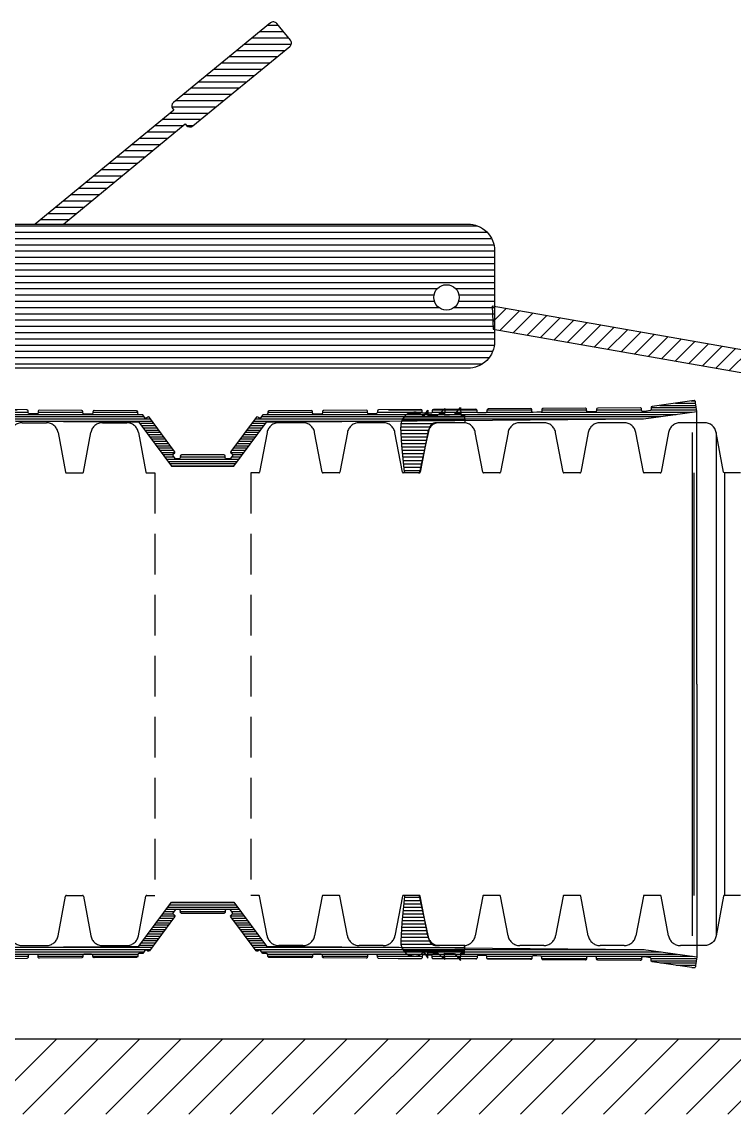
# Model space of a CAD drawing. Header units: inches. Extents: x 15 to 329, y 6 to 106.
# Drawn here: x 282.57 to 291.32, y 38.6 to 52.04 of the extents above; entities that cross this region are included whole.
import ezdxf

# ---------------------------------------------------------------- set-up
doc = ezdxf.new("R2010")
doc.units = ezdxf.units.IN
doc.header["$MEASUREMENT"] = 0
doc.linetypes.add('HIDDENX2', pattern=[0.75, 0.5, -0.25])
doc.layers.add('ARHT', color=8, linetype='Continuous')
doc.layers.add('COMM', color=7, linetype='Continuous')

# ---------------------------------------------------------------- blocks, each defined once
blk = doc.blocks.new('*X11')
at = {"color": 0, "linetype": 'Continuous'}
for p, q in [((592.2002268192466, 289.8), (594.0013293661459, 289.8)), ((592.2474293698491, 290), (592.6000396887123, 290)), ((678.3849260471194, 289.8), (680.1860285940187, 289.8)), ((679.786215724553, 290), (680.1388260437659, 290)), ((592.1145914207044, 289.2), (596.17852640101, 289.2)), ((592.1431365535518, 289.4), (596.1840594212331, 289.4)), ((592.1716816863992, 289.6), (595.4026190435791, 289.6)), ((592.5238719244941, 289), (605.9869224342184, 289)), ((593.9251616019271, 288.8), (630.4297938145882, 288.8)), ((597.0368305642885, 289.2), (601.0399019510928, 289.2)), ((601.9294733703827, 289.2), (605.9325447571873, 289.2)), ((606.7748575408388, 289), (610.8375843769863, 289)), ((606.8221161764773, 289.2), (610.819739600757, 289.2)), ((611.7027229775696, 289), (615.7167011361671, 289)), ((611.7231034132345, 289.2), (615.6869955482334, 289.2)), ((616.6055868612767, 289), (620.6087278019113, 289)), ((616.6471855372016, 289.2), (619.6221581597418, 289.2)), ((621.4982992212011, 289), (625.5013706080053, 289)), ((626.3909420272952, 289), (630.3938917645064, 289)), ((641.9564615986769, 288.8), (678.4610938113383, 288.8)), ((641.9923636484966, 289), (645.99531338597, 289)), ((646.8848848052597, 289), (650.887956192064, 289)), ((651.7775276113538, 289), (655.7806685519885, 289)), ((652.7640972535213, 289.2), (655.7390698760634, 289.2)), ((656.6695542770979, 289), (660.6835324356954, 289)), ((656.6992598653907, 289.2), (660.6631520000303, 289.2)), ((661.5486710362786, 289), (665.6113978724261, 289)), ((661.566515812508, 289.2), (665.5641392367879, 289.2)), ((666.3993329795669, 289), (679.8623834887712, 289)), ((666.4537106560779, 289.2), (670.4567820428823, 289.2)), ((671.3463534621724, 289.2), (675.3494248489767, 289.2)), ((676.2021959917696, 289.4), (680.2431188597133, 289.4)), ((676.2077290125488, 289.2), (680.2716639925605, 289.2)), ((676.9836363696862, 289.6), (680.214573726866, 289.6)), ((595.3264512793601, 288.6), (630.9616072684479, 288.6)), ((596.8653652261465, 288.4), (631.5248376587302, 288.4)), ((619.5341716427523, 288.2), (631.6729644121505, 288.2)), ((630.5757802549844, 288), (631.8210911655706, 288)), ((630.7239070084045, 287.8), (631.9692179189907, 287.8)), ((640.4170374942745, 287.8), (641.6623484048607, 287.8)), ((640.5651642476946, 288), (641.8104751582808, 288)), ((640.7132910011147, 288.2), (652.8520837705098, 288.2)), ((640.861417754535, 288.4), (675.520890187119, 288.4)), ((641.4246481448171, 288.6), (677.0598041339052, 288.6)), ((630.8720337618246, 287.6), (632.1173446724108, 287.6)), ((631.0201605152448, 287.4), (632.265471425831, 287.4)), ((631.1682872686649, 287.2), (632.4135981792512, 287.2)), ((631.316414022085, 286.9999999999999), (632.5617249326714, 287)), ((639.8245304805938, 287), (641.06984139118, 286.9999999999999)), ((639.9726572340139, 287.2), (641.2179681446003, 287.2)), ((640.1207839874342, 287.4), (641.3660948980204, 287.4)), ((640.2689107408543, 287.6), (641.5142216514405, 287.6)), ((631.4645407755053, 286.8), (632.7098516860915, 286.8)), ((631.6126675289253, 286.6), (632.8579784395116, 286.6)), ((631.7607942823455, 286.4), (633.0061051929317, 286.4)), ((631.9089210357656, 286.2), (633.154231946352, 286.2)), ((632.0570477891857, 286), (633.3023586997721, 286)), ((639.083896713493, 286), (640.3292076240793, 286)), ((639.2320234669131, 286.2), (640.4773343774995, 286.2)), ((639.3801502203333, 286.4), (640.6254611309196, 286.4)), ((639.5282769737535, 286.6), (640.7735878843398, 286.6)), ((639.6764037271736, 286.8), (640.9217146377599, 286.8)), ((632.205174542606, 285.8), (633.4504854531922, 285.8)), ((632.3533012960261, 285.6), (633.5986122066123, 285.6)), ((632.5014280494462, 285.4), (633.706468462223, 285.4)), ((632.6495548028664, 285.2), (633.5320499183271, 285.2)), ((632.7976815562865, 285.0000000000001), (633.6278888300108, 285)), ((634.19257563771, 285), (638.193679775555, 285)), ((638.6797869510423, 285.4), (639.8848273638189, 285.4)), ((638.7583665832544, 285), (639.5885738569785, 285.0000000000001)), ((638.7876432066527, 285.6), (640.032954117239, 285.6)), ((638.8542054949379, 285.2), (639.7367006103987, 285.2)), ((638.9357699600728, 285.8), (640.1810808706591, 285.8)), ((632.9458083097066, 284.8), (639.4404471035584, 284.8)), ((633.0939350631269, 284.6), (639.2923203501382, 284.6)), ((633.242061816547, 284.4), (639.1441935967181, 284.4)), ((633.3901885699672, 284.2), (638.9960668432979, 284.2)), ((633.2364596799567, 245), (639.1497957333081, 245)), ((633.3845864333769, 245.2), (639.001668979888, 245.2)), ((632.495825912856, 244), (633.7073120084498, 244)), ((632.6439526662762, 244.2), (633.5343687355793, 244.2)), ((632.7920794196964, 244.4), (633.6222866934205, 244.4)), ((632.9402061731165, 244.6), (639.4460492401486, 244.6)), ((633.0883329265366, 244.8), (639.2979224867283, 244.8)), ((634.1925370598956, 244.4), (638.1937183533691, 244.4)), ((638.6789434048153, 244), (639.890429500409, 244)), ((638.7639687198447, 244.4), (639.5941759935687, 244.4)), ((638.8518866776857, 244.2), (639.7423027469888, 244.2)), ((631.7551921457552, 243), (633.0005030563415, 243)), ((631.9033188991754, 243.2), (633.1486298097616, 243.2)), ((632.0514456525955, 243.4), (633.2967565631818, 243.4)), ((632.1995724060158, 243.6), (633.444883316602, 243.6)), ((632.3476991594359, 243.8), (633.5930100700222, 243.8)), ((638.7932453432428, 243.8), (640.0385562538291, 243.8)), ((638.9413720966629, 243.6000000000001), (640.1866830072493, 243.6)), ((639.0894988500831, 243.4), (640.3348097606695, 243.4)), ((639.2376256035034, 243.2), (640.4829365140896, 243.2)), ((639.3857523569235, 243), (640.6310632675098, 243)), ((631.0145583786544, 242), (632.2598692892408, 242)), ((631.1626851320747, 242.2), (632.4079960426609, 242.2)), ((631.3108118854948, 242.4), (632.556122796081, 242.4)), ((631.4589386389149, 242.6), (632.7042495495012, 242.6)), ((631.6070653923351, 242.8), (632.8523763029214, 242.8)), ((639.5338791103436, 242.8), (640.77919002093, 242.8)), ((639.6820058637637, 242.6), (640.9273167743501, 242.6)), ((639.830132617184, 242.4), (641.0754435277703, 242.4)), ((639.9782593706042, 242.2), (641.2235702811904, 242.2)), ((640.1263861240243, 242), (641.3716970346106, 242)), ((596.7993470067789, 241), (631.51923552214, 241)), ((618.6674257580379, 241.2), (631.6673622755601, 241.2)), ((630.5701781183941, 241.4), (631.8154890289803, 241.4)), ((630.7183048718142, 241.6), (631.9636157824004, 241.6000000000001)), ((630.8664316252343, 241.8), (632.1117425358207, 241.8)), ((640.2745128774444, 241.8), (641.5198237880307, 241.8)), ((640.4226396308645, 241.6), (641.6679505414509, 241.6)), ((640.5707663842848, 241.4), (641.8160772948711, 241.4)), ((640.718893137705, 241.2), (653.7188296552265, 241.2)), ((640.8670198911251, 241), (675.5869084064863, 241)), ((592.1156709943095, 240.2), (596.1750230856736, 240.2)), ((592.1442161271568, 240), (596.1832514010496, 240)), ((592.4708753118343, 240.4), (605.9755818176758, 240.4)), ((593.8721649892677, 240.6), (630.4221666138238, 240.6)), ((595.2734546667008, 240.8), (630.9560051318576, 240.8)), ((597.0368965741134, 240.2), (601.0399679609178, 240.2)), ((601.9295393802076, 240.2), (605.9326107670123, 240.2)), ((606.784259570993, 240.4), (610.8338075990044, 240.4)), ((606.822406451735, 240.2), (610.8170494302278, 240.2)), ((611.7059684741811, 240.4), (615.716227718416, 240.4)), ((611.7266287198798, 240.2), (615.6791545362647, 240.2)), ((616.6057224249316, 240.4), (620.6087938117364, 240.4)), ((616.6575384465066, 240.2), (618.7554122750282, 240.2)), ((621.498365231026, 240.4), (625.5014366178303, 240.4)), ((626.3910080371202, 240.4), (630.3933449814963, 240.4)), ((641.4302502814073, 240.8), (677.1128007465644, 240.8)), ((641.9640887994412, 240.6), (678.5140904239973, 240.6)), ((641.9929104315055, 240.4), (645.995247376145, 240.4)), ((646.8848187954347, 240.4), (650.8878901822391, 240.4)), ((651.7774616015288, 240.4), (655.7805329883332, 240.4)), ((653.6308431382349, 240.2), (655.7287169667584, 240.2)), ((656.6700276948488, 240.4), (660.6802869388033, 240.4)), ((656.7071008770001, 240.2), (660.6596266936792, 240.2)), ((661.5524478142606, 240.4), (665.601995842272, 240.4)), ((661.5692059830371, 240.2), (665.56384896153, 240.2)), ((666.4106735955892, 240.4), (679.9153801014305, 240.4)), ((666.4536446462529, 240.2), (670.4567160330573, 240.2)), ((671.3462874523473, 240.2), (675.3493588391516, 240.2)), ((676.2030040122155, 240), (680.2420392861081, 240)), ((676.2112323275915, 240.2), (680.2705844189555, 240.2)), ((592.1727612600042, 239.8), (595.3496224309202, 239.8)), ((592.2013063928516, 239.6), (593.9483327534867, 239.6)), ((592.2548232911971, 239.4), (592.5470430760528, 239.4)), ((677.036632982345, 239.8), (680.2134941532609, 239.8)), ((678.4379226597786, 239.6), (680.1849490204136, 239.6)), ((679.8392123372123, 239.4), (680.1314321220677, 239.4))]:
    blk.add_line(p, q, dxfattribs=at)
blk = doc.blocks.new('*X12')
at = {"color": 0, "linetype": 'Continuous'}
for p, q in [((866.4263869944645, 250.8), (867.9016652881054, 250.8)), ((866.4910112335351, 251.1), (867.8723022026696, 251.1)), ((866.2325142772524, 249.8999999999999), (867.989754544413, 249.9)), ((866.2971385163231, 250.2), (867.9603914589773, 250.2)), ((866.3617627553938, 250.5), (867.9310283735413, 250.5)), ((866.038066168305, 249), (868.0778438007208, 249)), ((866.1032657991111, 249.3), (868.0484807152849, 249.3)), ((866.1678900381818, 249.6), (868.0191176298489, 249.6)), ((865.7660062904256, 247.8), (868.1591980197446, 247.8)), ((865.8340212598955, 248.1), (868.1404513369068, 248.1)), ((865.9020362293654, 248.4), (868.121704654069, 248.4)), ((865.9700511988352, 248.7), (868.1029579712313, 248.7)), ((865.3808588503813, 246.9), (868.1788478224968, 246.9)), ((865.6236460577604, 247.2), (868.1966913854202, 247.2)), ((865.6979913209558, 247.5), (868.1779447025824, 247.5)), ((862.4938086048602, 246.6), (868.089154528729, 246.6)), ((862.5028686810166, 246.3), (867.9092122840851, 246.3)), ((862.8401880595768, 246), (863.3470907546064, 246)), ((864.289477660638, 246), (864.7607369809999, 246)), ((865.7765161496269, 246), (865.9928749905215, 246)), ((866.4206246597435, 246), (867.5730120379695, 246)), ((862.8494864799696, 245.7), (863.0820155253888, 245.7)), ((864.2792452355018, 245.7), (864.4459899531406, 245.7)), ((865.7804417857075, 245.7), (865.8003052217961, 245.7))]:
    blk.add_line(p, q, dxfattribs=at)
blk = doc.blocks.new('*X10')
at = {"color": 0, "linetype": 'Continuous'}
for p, q in [((829.1958044538393, 315), (830.3882933066907, 315)), ((827.4905834886537, 313.6), (831.5377044622044, 313.6)), ((828.3431939712465, 314.3), (830.9629988844474, 314.3)), ((825.7853625234682, 312.2), (831.1435300408868, 312.2)), ((826.637973006061, 312.9), (831.8456923816676, 312.9)), ((824.9327520408755, 311.5), (830.2909195582941, 311.5)), ((823.22753107569, 310.1), (828.5856985931085, 310.1)), ((824.0801415582825, 310.8), (829.4383090757012, 310.8)), ((821.5223101105043, 308.7), (826.880477627923, 308.7)), ((822.3749205930972, 309.4), (827.7330881105157, 309.4)), ((820.6696996279117, 308), (826.0278671453303, 308)), ((818.9644786627262, 306.6), (824.3226461801447, 306.6)), ((819.8170891453188, 307.3), (825.1752566627375, 307.3)), ((818.3624098334799, 305.2), (822.6174252149593, 305.2)), ((818.528165903079, 305.9), (823.4700356975519, 305.9)), ((816.6571888682944, 303.8), (819.8090521138347, 303.8)), ((817.5097993508872, 304.5), (821.7648147323664, 304.5)), ((820.1772626506418, 303.8), (820.9122042497736, 303.8)), ((815.8045783857017, 303.1), (818.9564416312421, 303.1)), ((814.0993574205162, 301.7), (817.2512206660566, 301.7)), ((814.9519679031089, 302.4), (818.1038311486492, 302.4)), ((812.3941364553306, 300.3), (815.545999700871, 300.3)), ((813.2467469379233, 301), (816.3986101834637, 301)), ((810.6889154901452, 298.9), (813.8407787356855, 298.9)), ((811.5415259727379, 299.6), (814.6933892182783, 299.6)), ((809.8363050075525, 298.2), (812.9881682530928, 298.2)), ((808.1310840423668, 296.8), (811.2829472879072, 296.8)), ((808.9836945249596, 297.5), (812.1355577705001, 297.5)), ((806.4258630771814, 295.4), (809.5777263227217, 295.4)), ((807.278473559774, 296.1), (810.4303368053145, 296.1)), ((804.720642111996, 294), (807.8725053575363, 294)), ((805.5732525945887, 294.7), (808.725115840129, 294.7)), ((803.868031629403, 293.3), (807.0198948749435, 293.3))]:
    blk.add_line(p, q, dxfattribs=at)
blk = doc.blocks.new('*X14')
at = {"color": 0, "linetype": 'Continuous'}
for p, q in [((859.3239428943683, 301.7453918139425), (857.5971814896401, 303.4721532186707)), ((859.972614384567, 302.5109338861168), (858.8004691108722, 303.6830791598117)), ((860.0338597498378, 303.8639020832192), (860.0037567321043, 303.8940051009527)), ((854.5108777976731, 300.9016026611457), (852.7840310047117, 302.6284494541069)), ((855.7141440718468, 301.1125499493448), (853.9873186259435, 302.8393753952478)), ((856.9174103460207, 301.3234972375441), (855.1906062471757, 303.0503013363888)), ((858.1206766201946, 301.5344445257433), (856.3938938684078, 303.2612272775297)), ((848.4945464268036, 299.8468662201496), (846.7675928985509, 301.5738197484021)), ((849.6978127009775, 300.0578135083488), (847.970880519783, 301.784745689543)), ((850.9010789751513, 300.268760796548), (849.1741681410151, 301.995671630684)), ((852.1043452493253, 300.4797080847472), (850.3774557622472, 302.206597571825)), ((853.3076115234992, 300.6906553729464), (851.5807433834793, 302.4175235129659)), ((842.4782150559344, 298.7921297791535), (840.7511547923903, 300.5191900426973)), ((843.681481330108, 299.0030770673526), (841.9544424136224, 300.7301159838382)), ((844.8847476042819, 299.2140243555519), (843.1577300348545, 300.9410419249792)), ((846.0880138784559, 299.4249716437511), (844.3610176560866, 301.1519678661202)), ((847.2912801526297, 299.6359189319504), (845.5643052773188, 301.3628938072611)), ((837.6651499592385, 297.9483406263566), (835.9380043074615, 299.6754862781334)), ((838.8684162334126, 298.1592879145558), (837.1412919286937, 299.8864122192744)), ((840.0716825075865, 298.370235202755), (838.344579549926, 300.0973381604153)), ((841.2749487817604, 298.5811824909542), (839.5478671711581, 300.3082641015563)), ((831.6488185883693, 296.8936041853605), (829.921566201301, 298.6208565724286)), ((832.8520848625432, 297.1045514735596), (831.124853822533, 298.8317825135696)), ((834.0553511367169, 297.3154987617589), (832.3281414437652, 299.0427084547106)), ((835.2586174108908, 297.5264460499581), (833.5314290649973, 299.2536343958515)), ((836.4618836850647, 297.7373933381573), (834.7347166862294, 299.4645603369924)), ((825.6324872174999, 295.8388677443644), (823.9051280951404, 297.5662268667238)), ((826.8357534916739, 296.0498150325636), (825.1084157163725, 297.7771528078648)), ((828.0390197658478, 296.2607623207629), (826.3117033376046, 297.9880787490058)), ((829.2422860400217, 296.471709608962), (827.5149909588367, 298.1990046901468)), ((830.4455523141954, 296.6826568971613), (828.7182785800688, 298.4099306312877)), ((820.8194221208045, 294.9950785915675), (819.0919776102119, 296.72252310216)), ((822.0226883949783, 295.2060258797667), (820.2952652314439, 296.9334490433009)), ((823.2259546691522, 295.4169731679659), (821.498552852676, 297.1443749844419)), ((824.4292209433261, 295.6279204561652), (822.7018404739081, 297.3553009255829)), ((814.8030907499351, 293.9403421505714), (813.0755395040511, 295.6678933964552)), ((816.006357024109, 294.1512894387707), (814.2788271252832, 295.8788193375962)), ((817.2096232982828, 294.3622367269699), (815.4821147465153, 296.0897452787371)), ((818.4128895724566, 294.5731840151691), (816.6854023677474, 296.3006712198781)), ((819.6161558466305, 294.7841313033683), (817.8886899889798, 296.511597161019)), ((811.1932919274133, 293.3075002859737), (809.4656766403547, 295.0351155730323)), ((812.3965582015871, 293.518447574173), (810.6689642615868, 295.2460415141733)), ((813.599824475761, 293.7293948623722), (811.8722518828189, 295.4569674553142)), ((809.9900256532394, 293.0965529977745), (809.2438072955138, 293.8427713555001))]:
    blk.add_line(p, q, dxfattribs=at)
blk = doc.blocks.new('*X13')
at = {"color": 0, "linetype": 'Continuous'}
for p, q in [((862.494292392383, 293.7), (868.0820961071781, 293.7)), ((862.5033524685393, 294), (867.8962620983439, 294)), ((862.8406845741414, 294.3), (863.3329363384297, 294.3)), ((862.8499829945343, 294.6), (863.0678611092121, 294.6)), ((864.2786988472018, 294.6), (864.4291831755482, 294.6)), ((864.288931272338, 294.3), (864.7439302034074, 294.3)), ((865.7767257696921, 294.3), (865.9825922015273, 294.3)), ((865.7806514057728, 294.6), (865.7900224328021, 294.6)), ((866.4461318024704, 294.3), (867.5466984076121, 294.3)), ((865.3549289636436, 293.4), (868.1759542035027, 293.4)), ((865.6172213032925, 293.1), (868.197460668086, 293.1)), ((865.6943594758116, 292.8), (868.1789457329374, 292.8)), ((865.7623744452814, 292.5), (868.1601990500998, 292.5)), ((865.8303894147512, 292.2), (868.1414523672619, 292.2)), ((865.898404384221, 291.9), (868.1227056844242, 291.9)), ((865.966419353691, 291.6), (868.1039590015863, 291.6)), ((866.0344343231608, 291.3), (868.0794117229016, 291.3)), ((866.0998150112816, 291), (868.0500486374657, 291)), ((866.1644392503524, 290.7), (868.0206855520299, 290.7)), ((866.229063489423, 290.4), (867.9913224665939, 290.4)), ((866.2936877284936, 290.1), (867.9619593811581, 290.1)), ((866.3583119675643, 289.8), (867.9325962957223, 289.8)), ((866.422936206635, 289.5), (867.9032332102864, 289.5)), ((866.4875604457056, 289.2), (867.8738701248504, 289.2))]:
    blk.add_line(p, q, dxfattribs=at)
blk = doc.blocks.new('*X9')
at = {"color": 0, "linetype": 'Continuous'}
for p, q in [((790.3565141461053, 291.9), (853.6804888596769, 291.9)), ((791.4121496199003, 292.6), (852.6248533858817, 292.6)), ((789.5862556096238, 290.5), (854.4507473961584, 290.5)), ((789.8483942446436, 291.2), (854.1886087611384, 291.2)), ((789.5049024355649, 289.8), (854.5321005702173, 289.8)), ((789.5049024355649, 289.1), (854.5321005702173, 289.1)), ((789.5049024355649, 288.4), (854.5321005702173, 288.4)), ((789.5049024355649, 287.7), (854.5321005702173, 287.7)), ((789.5049024355649, 287), (854.5321005702173, 287)), ((789.5049024355649, 286.3), (854.5321005702173, 286.3)), ((789.5049024355649, 285.6), (793.8505200360604, 285.6)), ((795.8918922120312, 285.6), (848.1451107937509, 285.6)), ((850.1864829697216, 285.6), (854.5321005702173, 285.6)), ((789.5049024355649, 284.9), (793.4840345132444, 284.9)), ((789.5049024355649, 284.2), (793.5196551389107, 284.2)), ((796.2227571091809, 284.2), (847.8142458966012, 284.2)), ((796.2583777348472, 284.9), (847.7786252709349, 284.9)), ((850.5173478668713, 284.2), (854.5321005702173, 284.2)), ((850.5529684925376, 284.9), (854.5321005702173, 284.9)), ((789.5049024355649, 283.5), (794.0056802416909, 283.5)), ((795.7367320064006, 283.5), (848.3002709993814, 283.5)), ((850.0313227640911, 283.5), (854.5321005702173, 283.5)), ((789.5049024355649, 282.8), (854.5321005702173, 282.8)), ((789.5049024355649, 282.1), (854.5321005702173, 282.1)), ((789.5049024355648, 281.4), (854.5321005702173, 281.4)), ((789.5049024355648, 280.7), (854.5321005702173, 280.7)), ((789.5049024355648, 280), (854.5321005702173, 280)), ((789.5328067062336, 279.3), (854.5041962995483, 279.3)), ((789.7171005807613, 278.6), (854.3199024250206, 278.6)), ((790.1110926396572, 277.9), (853.9259103661248, 277.9)), ((790.8590556941213, 277.2), (853.1779473116607, 277.2))]:
    blk.add_line(p, q, dxfattribs=at)

msp = doc.modelspace()

# ---------------------------------------------------------------- hatches: boundary and pattern name
at = {"layer": 'ARHT', "linetype": 'Continuous'}
h = msp.add_hatch(dxfattribs=at)
h.set_pattern_fill('_U', color=256, scale=0.3603484995162736, angle=225, style=0, pattern_type=0)
h.set_pattern_definition([(225, (13.35774974658972, -33.90651436250541), (0.2548048675983544, -0.2548048675983544), [])])
h.paths.add_polyline_path([(265.6839249614484, 39.52691418255402), (265.6839249614484, 38.60491715575214), (302.366792256029, 38.60491715575214), (302.366792256029, 39.52691418255402)])

# ---------------------------------------------------------------- linework, layer by layer
for p, q in [((290.8049286864021, 46.9887328737543), (290.8049286864021, 40.79768746818245)), ((291.0988463250617, 46.9887328737543), (291.0988463250617, 40.79768746818245)), ((290.8235962710598, 46.49135486479221), (290.8235962710598, 41.29506546641571)), ((291.2017041806203, 46.49135486479221), (291.2017041806203, 41.29506546641571))]:
    msp.add_line(p, q, dxfattribs=at)
at = {"layer": 'COMM'}
for q in [(290.8606349328974, 47.24719306911709), (290.8606349328974, 40.53922727550187)]:
    msp.add_line((290.8606349328974, 43.89321016694506), q, dxfattribs=at)
at = {"layer": 'COMM', "linetype": 'HIDDENX2'}
for p, q in [((284.1988010529441, 46.49135486479221), (284.1988010529441, 41.29506546641571)), ((285.3779279772215, 46.49135486479221), (285.3779279772215, 41.29506546641571))]:
    msp.add_line(p, q, dxfattribs=at)
at = {"layer": 'COMM'}
for points in [[(282.7277915839106, 49.55144262935594), (283.0749967763576, 49.55144262935594), (284.5742362592385, 50.78233019556581), (284.5882163993285, 50.76530217017707, 0.4142135623730693), (284.6657367888855, 50.75768247838791), (285.8576980403837, 51.73629216398854, 0.4142135623730951), (285.8653177348551, 51.81381255086328), (285.6975560752327, 52.01814876165074, 0.4142135623731015), (285.6200356856758, 52.02576846685095), (284.4280744395419, 51.04715877856812, 0.4142135623730869), (284.4204547397062, 50.96963839169338), (284.4344348744318, 50.95261036630464)], [(288.0446732953981, 47.77812166388558), (281.5423132745167, 47.77812166388558, -0.4142135623730981), (281.2118371484416, 48.10859779264285), (281.2118371484416, 49.22096650059866, -0.4142135623730951), (281.5423132745167, 49.55144262935594), (288.0446732953981, 49.55144262935594, -0.4142135623730948), (288.3751494268376, 49.22096650059866), (288.3751494268376, 48.10859779264285, -0.4142135623730951)]]:
    msp.add_lwpolyline(points, format="xyb", close=True, dxfattribs=at)
msp.add_lwpolyline([(288.3454509947497, 48.54157376106372), (288.3582021520335, 48.25988867993918), (295.3191200450913, 47.0395546754764), (295.3660290751712, 47.31092697943933)], close=True, dxfattribs=at)
for points in [[(284.787865302341, 46.5753702154321), (285.1710717264584, 46.57341578360027), (285.5725027362282, 47.11542591686717), (290.2009079942915, 47.15581739629978), (290.2998118231509, 47.16714920903916), (290.8606349328974, 47.24719306911709), (290.8454915026643, 47.353294734614), (290.8433281562546, 47.36845211769831, 0.4142135623731734), (290.8260074321249, 47.38144615705503), (290.3106564555381, 47.30789234425313, 0.4142135623729508), (290.297662424228, 47.2905716093946), (290.2998257706378, 47.2754142289925, -0.4142135623731694), (290.2868317393277, 47.25809350754502), (290.2413595900748, 47.2516034629512), (290.1955979124519, 47.24764047499181, -0.4142135623731694), (290.1801538977834, 47.26281726117615), (290.1800202862236, 47.27812766696696, 0.414213562373095), (290.1645762715552, 47.29330445315128), (289.6440225765912, 47.28876165475135, 0.414213562373095), (289.628845790407, 47.27331764276508), (289.6289794019668, 47.25800723965648, -0.4142135623730951), (289.613802610418, 47.24256321694137), (289.5678714010922, 47.24216238762619), (289.5219401864019, 47.24176154489995, -0.4142135623730209), (289.5064961770979, 47.25693834181311), (289.506362565538, 47.27224874760393, 0.4142135623730951), (289.4909185508696, 47.28742553378825), (288.9703648559056, 47.28288273538833, 0.4142135623730951), (288.9551880643569, 47.26743871267322), (288.9553216759168, 47.25212830956461, -0.4142135623730951), (288.9401448843681, 47.23668429757834), (288.8942136750422, 47.23628346826316), (288.8482824710808, 47.23588262553692, -0.4142135623730951), (288.8328384564123, 47.25105941440346), (288.832704839488, 47.26636981751207, 0.414213562373095), (288.8172608248196, 47.28154661442523), (288.2967071352201, 47.27700380529646, 0.4142135623730951), (288.2815303436714, 47.2615597959924), (288.2816639552312, 47.24624939020158, -0.4142135623730951), (288.2664871636825, 47.23080538089753), (288.2205559543567, 47.2304045381713), (288.1746247450309, 47.23000370885611, -0.4142135623730951), (288.1591807303623, 47.24518049504043), (288.1590471241669, 47.26049089814904, 0.414213562373095), (288.1436031094984, 47.27566768701558), (287.6230494091701, 47.27112488861565, 0.4142135623730951), (287.6078726229858, 47.25568087662938), (287.6080062345457, 47.24037047352077, -0.4142135623730951), (287.5928294429969, 47.22492645080566), (287.5468982336711, 47.22452561880826), (287.5009670297097, 47.22412478949308, -0.4142135623730951), (287.4855230096768, 47.2393015756774), (287.4853893981169, 47.25461198146822, 0.414213562373095), (287.4699453834485, 47.26978876765255), (286.9493916884846, 47.26524596925262, 0.4142135623729465), (286.9342148969358, 47.24980194653751), (286.9343485084956, 47.23449154342891, -0.4142135623731694), (286.9191717169469, 47.21904753144264), (286.8732405129855, 47.21864670212745), (286.8273093036597, 47.21824585940122, -0.4142135623731694), (286.8118652889912, 47.23342265631437), (286.8117316774313, 47.24873305137636, 0.4142135623731694), (286.7962876627629, 47.26390984828952), (286.275733967799, 47.25936703916076, 0.414213562373095), (286.2605571762502, 47.24392302717449), (286.2606907878101, 47.22861262406588, -0.4142135623731694), (286.2455140016258, 47.21316861207961), (286.1995827869355, 47.21276777203558), (286.1536515776097, 47.21236694003819, -0.4142135623731322), (286.1382075683057, 47.22754372890473), (286.1380739567458, 47.24285413201333, 0.414213562373095), (286.1226299420773, 47.25803092892649), (285.602076241749, 47.25348811979773, 0.4142135623730579), (285.5868994555647, 47.23804411049367), (285.5870330671245, 47.22273370470285, -0.4142135623732067), (285.5718562755758, 47.20728969539879), (285.52592506625, 47.20688885267256), (285.4985870585614, 47.16997721220727, -0.4142135623730951), (285.4771705047065, 47.16678599770541), (285.4648666218692, 47.17589866872306, 0.4142135623730578), (285.4434500626498, 47.1727074542212), (285.1336192641429, 46.75437545652827, 0.4142135623730951), (285.1368104759625, 46.73295890267331), (285.1491143587997, 46.72384623433786, -0.4142135623731694), (285.1523055706194, 46.70242967780069), (285.1249675575664, 46.6655180373354), (285.0790351948908, 46.66575230415297, -0.4142135623731326), (285.0638025007417, 46.68114116723969), (285.0638805852105, 46.69645195926861, 0.4142135623730951), (285.0486478910615, 46.71184083576637), (284.7883645150828, 46.71316833074527), (284.5280811391041, 46.71184083576637, 0.4142135623730951), (284.5128484449551, 46.69645195926861), (284.512926529424, 46.68114116723969, -0.4142135623731325), (284.4976938352749, 46.66575230415297), (284.4517614725992, 46.6655180373354), (284.4244234595463, 46.70242967780069, -0.4142135623731694), (284.4276146767303, 46.72384623433786), (284.4399185542032, 46.73295890267331, 0.4142135623730951), (284.4431097660229, 46.75437545652827), (284.1332789675159, 47.1727074542212, 0.4142135623730578), (284.111862413661, 47.17589866872306), (284.0995585308236, 47.16678599770541, -0.4142135623730951), (284.0781419716042, 47.16997721220727), (284.0508039639157, 47.20688885267256), (284.0048727545898, 47.20728969539879, -0.4142135623732067), (283.9896959630411, 47.22273370470285), (283.989829574601, 47.23804411049367, 0.4142135623730581), (283.9746527884166, 47.25348811979773), (283.4540990934528, 47.25803092892649, 0.4142135623730951), (283.4386550734199, 47.24285413201333), (283.43852146186, 47.22754372890473, -0.4142135623731322), (283.423077452556, 47.21236694003819), (283.3771462432301, 47.21276777203558), (283.3312150339042, 47.21316861207961, -0.4142135623731694), (283.3160382423555, 47.22861262406588), (283.3161718592798, 47.24392302717449, 0.4142135623730951), (283.3009950623667, 47.25936703916076), (282.7804413674028, 47.26390984828952, 0.4142135623731694), (282.7649973580987, 47.24873305137636), (282.7648637465389, 47.23342265631437, -0.4142135623731694), (282.749419726506, 47.21824585940122), (282.7034885225445, 47.21864670212745), (282.6575573132187, 47.21904753144264, -0.4142135623731694), (282.64238052167, 47.23449154342891), (282.6425141332298, 47.24980194653751, 0.4142135623729462), (282.6273373416811, 47.26524596925262), (282.1067836467172, 47.26978876765255, 0.4142135623730951)], [(291.3984162954314, 46.49135486479221), (291.3000602380259, 46.49135486479221), (291.2017041806203, 46.49135486479221, -0.3609113025726384), (291.1903356269818, 46.50078992660462), (291.0988463250617, 46.9887328737543, 0.3609113025726389), (290.9548446545819, 47.10824364240636), (290.8606349328974, 47.10824364240636, 0.3609113025726453)], [(291.3984162954314, 41.29506546641571), (291.3000602380259, 41.29506546641571), (291.2017041806203, 41.29506546641571, 0.3609113025726384), (291.1903356269818, 41.2856304046033), (291.0988463250617, 40.79768746818245, -0.3609113025726389), (290.9548446545819, 40.67817668880155), (290.8606349328974, 40.67817668880155, -0.3609113025726453)], [(284.787865302341, 41.21105012650465), (285.1710717264584, 41.21300454760765), (285.5725027362282, 40.67099441702296), (290.2009079942915, 40.63060293490813), (290.2998118231509, 40.61927112216875), (290.8606349328974, 40.53922727550187), (290.8454915026643, 40.43312559659391), (290.8433281562546, 40.4179682135096, -0.4142135623731734), (290.8260074321249, 40.40497418488172), (290.3106564555381, 40.47852799768362, -0.4142135623729508), (290.297662424228, 40.49584872181331), (290.2998257706378, 40.51100610221541, 0.4142135623731694), (290.2868317393277, 40.52832683439173), (290.2413595900748, 40.53481687898554), (290.1955979124519, 40.53877986694494, 0.4142135623731694), (290.1801538977834, 40.52360307003178), (290.1800202862236, 40.508292677652, -0.414213562373095), (290.1645762715552, 40.49311587805663), (289.6440225765912, 40.4976586871854, -0.414213562373095), (289.628845790407, 40.51310269917167), (289.6289794019668, 40.52841310228027, 0.4142135623730951), (289.613802610418, 40.54385711426654), (289.5678714010922, 40.54425795431057), (289.5219401864019, 40.54465878630796, 0.4142135623730209), (289.5064961770979, 40.52948200012364), (289.506362565538, 40.51417159433282, -0.4142135623730951), (289.4909185508696, 40.49899479741966), (288.9703648559056, 40.50353760654842, -0.4142135623730951), (288.9551880643569, 40.51898161853469), (288.9553216759168, 40.5342920216433, 0.4142135623730951), (288.9401448843681, 40.54973603362957), (288.8942136750422, 40.55013687367359), (288.8482824710808, 40.55053770567098, 0.4142135623730951), (288.8328384564123, 40.53536091948666), (288.832704839488, 40.52005051369584, -0.414213562373095), (288.8172608248196, 40.50487372751152), (288.2967071352201, 40.50941652591145, -0.4142135623730951), (288.2815303436714, 40.52486054594434), (288.2816639552312, 40.54017094100633, 0.4142135623730951), (288.2664871636825, 40.55561496103923), (288.2205559543567, 40.55601579303662), (288.1746247450309, 40.55641663576285, 0.4142135623730951), (288.1591807303623, 40.54123983616748), (288.1590471241669, 40.52592943305887, -0.414213562373095), (288.1436031094984, 40.51075264687454), (287.6230494091701, 40.51529545600331, -0.4142135623730951), (287.6078726229858, 40.53073946530737), (287.6080062345457, 40.54604987109819, 0.4142135623730951), (287.5928294429969, 40.56149388040225), (287.5468982336711, 40.56189472312848), (287.5009670297097, 40.56229555244366, 0.4142135623730951), (287.4855230096768, 40.54711876625935), (287.4853893981169, 40.53180836315074, -0.414213562373095), (287.4699453834485, 40.51663156355536), (286.9493916884846, 40.52117437268413, -0.4142135623729465), (286.9342148969358, 40.5366183846704), (286.9343485084956, 40.55192878777901, 0.4142135623731694), (286.9191717169469, 40.56737279976528), (286.8732405129855, 40.5677736398093), (286.8273093036597, 40.56817447180669, 0.4142135623731694), (286.8118652889912, 40.55299768562237), (286.8117316774313, 40.53768727983155, -0.4142135623731694), (286.7962876627629, 40.52251049364723), (286.275733967799, 40.52705329204716, -0.414213562373095), (286.2605571762502, 40.54249730403343), (286.2606907878101, 40.55780770714203, 0.4142135623731694), (286.2455140016258, 40.57325172985714), (286.1995827869355, 40.57365255917232), (286.1536515776097, 40.57405340189855, 0.4142135623731322), (286.1382075683057, 40.55887660230319), (286.1380739567458, 40.54356619919458, -0.414213562373095), (286.1226299420773, 40.52838941301026), (285.602076241749, 40.53293221141018, -0.4142135623730579), (285.5868994555647, 40.54837623144308), (285.5870330671245, 40.5636866372339, 0.4142135623732067), (285.5718562755758, 40.57913064653795), (285.52592506625, 40.57953147853535), (285.4985870585614, 40.61644312972948, 0.4142135623730951), (285.4771705047065, 40.61963434423134), (285.4648666218692, 40.61052167321369, -0.4142135623730578), (285.4434500626498, 40.61371288771555), (285.1336192641429, 41.03204487467964, -0.4142135623730951), (285.1368104759625, 41.0534614285346), (285.1491143587997, 41.06257409955226, 0.4142135623731694), (285.1523055706194, 41.08399065340721), (285.1249675575664, 41.12090230460134), (285.0790351948908, 41.12066803778377, 0.4142135623731326), (285.0638025007417, 41.10527916396823), (285.0638805852105, 41.08996837193931, -0.4142135623730951), (285.0486478910615, 41.07457950617039), (284.7883645150828, 41.07325200046265), (284.5280811391041, 41.07457950617039, -0.4142135623730951), (284.5128484449551, 41.08996837193931), (284.512926529424, 41.10527916396823, 0.4142135623731325), (284.4976938352749, 41.12066803778377), (284.4517614725992, 41.12090230460134), (284.4244234595463, 41.08399065340721, 0.4142135623731694), (284.4276146767303, 41.06257409955226), (284.4399185542032, 41.0534614285346, -0.4142135623730951), (284.4431097660229, 41.03204487467964), (284.1332789675159, 40.61371288771555, -0.4142135623730578), (284.111862413661, 40.61052167321369), (284.0995585308236, 40.61963434423134, 0.4142135623730951), (284.0781419716042, 40.61644312972948), (284.0508039639157, 40.57953147853535), (284.0048727545898, 40.57913064653795, 0.4142135623732067), (283.9896959630411, 40.5636866372339), (283.989829574601, 40.54837623144308, -0.4142135623730581), (283.9746527884166, 40.53293221141018), (283.4540990934528, 40.52838941301026, -0.4142135623730951), (283.4386550734199, 40.54356619919458), (283.43852146186, 40.55887660230319, 0.4142135623731322), (283.423077452556, 40.57405340189855), (283.3771462432301, 40.57365255917232), (283.3312150339042, 40.57325172985714, 0.4142135623731694), (283.3160382423555, 40.55780770714203), (283.3161718592798, 40.54249730403343, -0.4142135623730951), (283.3009950623667, 40.52705329204716), (282.7804413674028, 40.52251049364723, -0.4142135623731694), (282.7649973580987, 40.53768727983155), (282.7648637465389, 40.55299768562237, 0.4142135623731694), (282.749419726506, 40.56817447180669), (282.7034885225445, 40.5677736398093), (282.6575573132187, 40.56737279976528, 0.4142135623731694), (282.64238052167, 40.55192878777901), (282.6425141332298, 40.5366183846704, -0.4142135623729462), (282.6273373416811, 40.52117437268413), (282.1067836467172, 40.51663156355536, -0.4142135623730951)]]:
    msp.add_lwpolyline(points, format="xyb", dxfattribs=at)
at = {"layer": 'COMM', "linetype": 'HIDDENX2'}
for points in [[(287.680487515111, 47.10799666191807), (287.6651088605118, 47.10718731071224, 0.3883981523014164), (287.5717184624862, 47.03738294716343), (287.5173144606542, 46.79741810913527), (287.4533633504103, 46.50054294611632, -0.3609113025727239), (287.4419947967718, 46.49110788430391), (287.2791415689179, 46.49110788430391), (287.2677730152795, 46.50054294611632), (287.2356046066471, 46.82920470263209), (287.2216603652426, 47.05235197211966, -0.3145162119901226), (287.3323841045091, 47.23051406885862), (287.354365896363, 47.23051406885862, -0.311096707772337), (287.4930913344811, 47.19401631738422), (287.510037375469, 47.19401631738422), (287.5543235699128, 47.26300875212434), (287.5552263692808, 47.19401631738422), (287.6772049097013, 47.20076223398922), (287.7618620834542, 47.28145291681771), (287.7591098795129, 47.20076223398922), (287.8806264094307, 47.20754088427304), (287.9568809250787, 47.29384225215203), (287.9597061494782, 47.20269049282549), (288.0048951432898, 47.20269049282549), (288.0077549199059, 47.10799666191807), (287.680487515111, 47.10799666191807, 0.02629594546002019), (287.6651088605118, 47.10718731071224)], [(282.4259708807616, 46.9887328737543, -0.3609113025726389), (282.5699725512414, 47.10824364240636), (282.8665634296091, 47.10824364240636, -0.3609113025726453), (283.0105651054535, 46.9887328737543), (283.1020544073735, 46.50078992660462, 0.3609113025726384), (283.1134229556475, 46.49135486479221), (283.211779013053, 46.49135486479221), (283.3101350704586, 46.49135486479221, 0.3609113025726384), (283.3215036240971, 46.50078992660462), (283.4129929260171, 46.9887328737543, -0.3609113025726389), (283.556994596497, 47.10824364240636), (283.8535854748646, 47.10824364240636, -0.3609113025726453), (283.9975871453445, 46.9887328737543), (284.0890764472646, 46.50078992660462, 0.3609113025726384), (284.1004449955386, 46.49135486479221), (284.1988010529441, 46.49135486479221)], [(290.8606349328974, 47.10824364240636), (290.6582537762143, 47.10824364240636, 0.3609113025726453), (290.5142521057343, 46.9887328737543), (290.4227628038143, 46.50078992660462, -0.3609113025726384), (290.4113942555403, 46.49135486479221), (290.3130381981347, 46.49135486479221), (290.2146821407292, 46.49135486479221, -0.3609113025726384), (290.2033135870907, 46.50078992660462), (290.1118242851707, 46.9887328737543, 0.3609113025726389), (289.9678226146908, 47.10824364240636), (289.6712317309587, 47.10824364240636, 0.3609113025726453), (289.5272300604788, 46.9887328737543), (289.4357407585588, 46.50078992660462, -0.3609113025726384), (289.4243722102847, 46.49135486479221), (289.3260161475148, 46.49135486479221), (289.2276600901092, 46.49135486479221, -0.3609113025726384), (289.2162915418351, 46.50078992660462), (289.1248022399151, 46.9887328737543, 0.3609113025726389), (288.9808005694352, 47.10824364240636), (288.6842096910676, 47.10824364240636, 0.3609113025726453), (288.5402080205877, 46.9887328737543), (288.4487187186677, 46.50078992660462, -0.3609113025726384), (288.4373501596648, 46.49135486479221), (288.3389941022592, 46.49135486479221), (288.2406380502181, 46.49135486479221, -0.3609113025726384), (288.2292694965797, 46.50078992660462), (288.1377801946597, 46.9887328737543, 0.3609113025726389), (287.9937785241797, 47.10824364240636), (287.6971876458121, 47.10824364240636, 0.3609113025726453), (287.5531859753322, 46.9887328737543), (287.4616966734122, 46.50078992660462, -0.3609113025726384), (287.4503281197737, 46.49135486479221), (287.3519720623681, 46.49135486479221), (287.2536160049626, 46.49135486479221, -0.3609113025726384), (287.2422474566885, 46.50078992660462), (287.1507581547685, 46.9887328737543, 0.3609113025726389), (287.0067564789242, 47.10824364240636), (286.7101656005565, 47.10824364240636, 0.3609113025726453), (286.5661639300766, 46.9887328737543), (286.4746746281567, 46.50078992660462, -0.3609113025726384), (286.4633060745181, 46.49135486479221), (286.3649500171126, 46.49135486479221), (286.2665939597071, 46.49135486479221, -0.3609113025726384), (286.2552254060686, 46.50078992660462), (286.1637361041486, 46.9887328737543, 0.3609113025726389), (286.0197344336687, 47.10824364240636), (285.7231435606654, 47.10824364240636, 0.3609113025726453), (285.5791418901856, 46.9887328737543), (285.4876525829011, 46.50078992660462, -0.3609113025726384), (285.476284034627, 46.49135486479221), (285.3779279772215, 46.49135486479221)], [(282.4259708807616, 40.79768746818245, 0.3609113025726389), (282.5699725512414, 40.67817668880155), (282.8665634296091, 40.67817668880155, 0.3609113025726453), (283.0105651054535, 40.79768746818245), (283.1020544073735, 41.2856304046033, -0.3609113025726384), (283.1134229556475, 41.29506546641571), (283.211779013053, 41.29506546641571), (283.3101350704586, 41.29506546641571, -0.3609113025726384), (283.3215036240971, 41.2856304046033), (283.4129929260171, 40.79768746818245, 0.3609113025726389), (283.556994596497, 40.67817668880155), (283.8535854748646, 40.67817668880155, 0.3609113025726453), (283.9975871453445, 40.79768746818245), (284.0890764472646, 41.2856304046033, -0.3609113025726384), (284.1004449955386, 41.29506546641571), (284.1988010529441, 41.29506546641571)], [(290.8606349328974, 40.67817668880155), (290.6582537762143, 40.67817668880155, -0.3609113025726453), (290.5142521057343, 40.79768746818245), (290.4227628038143, 41.2856304046033, 0.3609113025726384), (290.4113942555403, 41.29506546641571), (290.3130381981347, 41.29506546641571), (290.2146821407292, 41.29506546641571, 0.3609113025726384), (290.2033135870907, 41.2856304046033), (290.1118242851707, 40.79768746818245, -0.3609113025726389), (289.9678226146908, 40.67817668880155), (289.6712317309587, 40.67817668880155, -0.3609113025726453), (289.5272300604788, 40.79768746818245), (289.4357407585588, 41.2856304046033, 0.3609113025726384), (289.4243722102847, 41.29506546641571), (289.3260161475148, 41.29506546641571), (289.2276600901092, 41.29506546641571, 0.3609113025726384), (289.2162915418351, 41.2856304046033), (289.1248022399151, 40.79768746818245, -0.3609113025726389), (288.9808005694352, 40.67817668880155), (288.6842096910676, 40.67817668880155, -0.3609113025726453), (288.5402080205877, 40.79768746818245), (288.4487187186677, 41.2856304046033, 0.3609113025726384), (288.4373501596648, 41.29506546641571), (288.3389941022592, 41.29506546641571), (288.2406380502181, 41.29506546641571, 0.3609113025726384), (288.2292694965797, 41.2856304046033), (288.1377801946597, 40.79768746818245, -0.3609113025726389), (287.9937785241797, 40.67817668880155), (287.6971876458121, 40.67817668880155, -0.3609113025726453), (287.5531859753322, 40.79768746818245), (287.4616966734122, 41.2856304046033, 0.3609113025726384), (287.4503281197737, 41.29506546641571), (287.3519720623681, 41.29506546641571), (287.2536160049626, 41.29506546641571, 0.3609113025726384), (287.2422474566885, 41.2856304046033), (287.1507581547685, 40.79768746818245, -0.3609113025726389), (287.0067564789242, 40.67817668880155), (286.7101656005565, 40.67817668880155, -0.3609113025726453), (286.5661639300766, 40.79768746818245), (286.4746746281567, 41.2856304046033, 0.3609113025726384), (286.4633060745181, 41.29506546641571), (286.3649500171126, 41.29506546641571), (286.2665939597071, 41.29506546641571, 0.3609113025726384), (286.2552254060686, 41.2856304046033), (286.1637361041486, 40.79768746818245, -0.3609113025726389), (286.0197344336687, 40.67817668880155), (285.7231435606654, 40.67817668880155, -0.3609113025726453), (285.5791418901856, 40.79768746818245), (285.4876525829011, 41.2856304046033, 0.3609113025726384), (285.476284034627, 41.29506546641571), (285.3779279772215, 41.29506546641571)], [(287.680487515111, 40.67842368001869), (287.6651088605118, 40.67923303122451, -0.3883981523014164), (287.5717184624862, 40.74903738404449), (287.5173144606542, 40.98900222207264), (287.4533633504103, 41.28587739850263, 0.3609113025727239), (287.4419947967718, 41.295312446904), (287.2791415689179, 41.295312446904), (287.2677730152795, 41.28587739850263), (287.2356046066471, 40.95721562857582), (287.2216603652426, 40.73406836981709, 0.3145162119901226), (287.3323841045091, 40.55590627307812), (287.354365896363, 40.55590627307812, 0.311096707772337), (287.4930913344811, 40.59240402455254), (287.510037375469, 40.59240402455254), (287.5543235699128, 40.52341157908358), (287.5552263692808, 40.59240402455254), (287.6772049097013, 40.58565810794753), (287.7618620834542, 40.50496742780125), (287.7591098795129, 40.58565810794753), (287.8806264094307, 40.57887944693488), (287.9568809250787, 40.49257807905589), (287.9597061494782, 40.58372984911126), (288.0048951432898, 40.58372984911126), (288.0077549199059, 40.67842368001869), (287.680487515111, 40.67842368001869, -0.02629594546002019), (287.6651088605118, 40.67923303122451)]]:
    msp.add_lwpolyline(points, format="xyb", dxfattribs=at)
at = {"layer": 'COMM'}
for points in [[(279.3758210358741, 47.15581739629978), (284.0042262993019, 47.11542591686717), (284.4056573037073, 46.57341578360027), (284.7888637278247, 46.5753702154321)], [(279.3758210358741, 40.63060293490813), (284.0042262993019, 40.67099441702296), (284.4056573037073, 41.21300454760765), (284.7888637278247, 41.21105012650465)], [(303.2143292991244, 39.52691418255402), (284.1151020286244, 39.52691418255402), (265.0158747581245, 39.52691418255402)]]:
    msp.add_lwpolyline(points, dxfattribs=at)
msp.add_circle((287.7840043357803, 48.64963767971395), 0.1558978574269861, dxfattribs=at)

# ---------------------------------------------------------------- block references
at = {"layer": 'ARHT', "linetype": 'Continuous'}
for name, p, xscale, yscale, zscale in [('*X10', (194.2409953388579, 17.29630056553251), 0.1101587104798282, 0.1101587104798282, 0.1101587104798282), ('*X9', (194.2409953388579, 17.29630056553251), 0.1101587104798282, 0.1101587104798282, 0.1101587104798282), ('*X14', (406.7709492723937, 6.695093607825797), -0.1376983880997853, 0.1376983934642033, 0.1376983878479755), ('*X11', (197.1855964717301, 7.443926134331415), 0.1376983880997853, 0.1376983880997853, 0.1376983880997853), ('*X13', (406.7709492723937, 6.695093607825797), -0.1376983880997853, 0.1376983934642033, 0.1376983878479755), ('*X12', (406.7709492723937, 6.695093607825797), -0.1376983880997853, 0.1376983934642033, 0.1376983878479755)]:
    msp.add_blockref(name, p, dxfattribs=dict(at, xscale=xscale, yscale=yscale, zscale=zscale))

doc.saveas('drawing.dxf')
